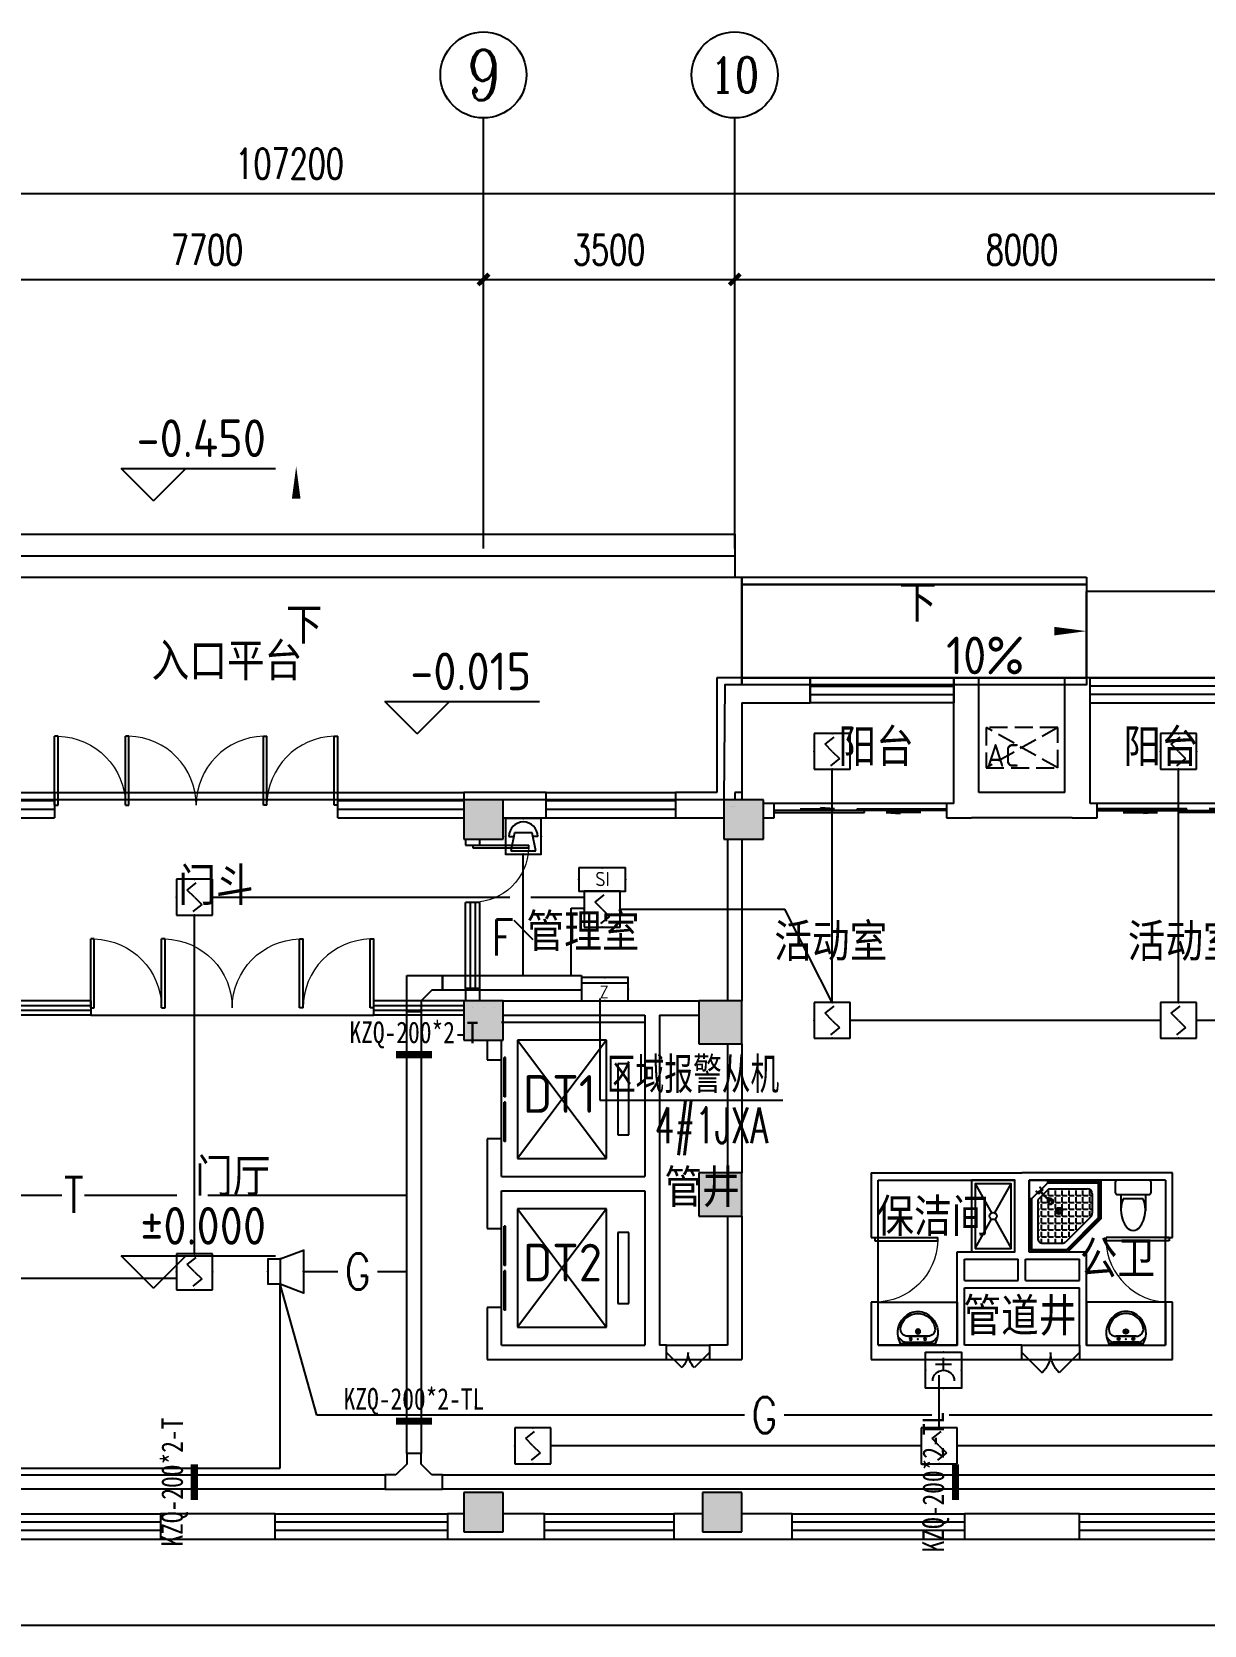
# Model space of a CAD drawing. Extents: x 1725663 to 4653551, y -550461 to 248782.
# Drawn here: x 2336153 to 2352481, y -41388 to -19188 of the extents above; entities that cross this region are included whole.
import ezdxf
from ezdxf.enums import TextEntityAlignment as Align

# ---------------------------------------------------------------- set-up
doc = ezdxf.new("R2010")
doc.units = 0
doc.header["$LTSCALE"] = 1000
doc.linetypes.add('DASH', pattern=[0.35, 0.25, -0.1])
for name, color, linetype in [('0-底图', 7, 'Continuous'), ('A-ANNO-IDEN', 3, 'Continuous'), ('A-ANNO-IDEN-LEVL', 3, 'Continuous'), ('A-ANNO-TXT', 7, 'Continuous'), ('AXIS', 3, 'Continuous'), ('AXIS_TEXT', 7, 'Continuous'), ('CABLETRAY', 4, 'Continuous'), ('CLAYER', 7, 'Continuous'), ('COLUMN', 255, 'Continuous'), ('DIM-消防', 3, 'Continuous'), ('DIM_SYMB', 3, 'Continuous'), ('DOOR_FIRE', 4, 'Continuous'), ('E2-楼梯、坡道', 52, 'Continuous'), ('EQUIP-广播', 3, 'Continuous'), ('EQUIP-消防', 3, 'Continuous'), ('EVTR', 2, 'Continuous'), ('GROUND', 2, 'Continuous'), ('PUB_HATCH', 8, 'Continuous'), ('PUB_TEXT', 7, 'Continuous'), ('WALL', 2, 'Continuous'), ('WINDOW', 4, 'Continuous'), ('WIRE-消防', 1, 'Continuous'), ('WP_F', 1, 'Continuous'), ('抗震支吊架', 2, 'Continuous'), ('洁具', 213, 'Continuous'), ('空调外机', 211, 'Continuous')]:
    doc.layers.add(name, color=color, linetype=linetype)
doc.styles.add('_TCH_AXIS', font='COMPLEX', dxfattribs={"bigfont": 'GBCBIG'})
doc.styles.add('_TCH_DIM', font='SIMPLEX', dxfattribs={"width": 0.8, "height": 5, "bigfont": 'HZTXT'})
doc.styles.add('_TEL_ATTDEF', font='gbenor', dxfattribs={"bigfont": 'gbcbig'})
doc.styles.add('_TEL_DIM', font='SIMPLEX', dxfattribs={"width": 0.8, "height": 3.5, "bigfont": 'HZTXT'})
doc.styles.add('A_DIM_T3', font='SIMPLEX', dxfattribs={"width": 0.7, "bigfont": 'HZ'})
doc.styles.add('COMPLEX', font='COMPLEX')
doc.styles.add('HZ', font='rs.shx', dxfattribs={"width": 0.8, "bigfont": 'hztxt.shx'})
doc.styles.add('kzcad', font='', dxfattribs={"width": 0.8})
doc.styles.get("Standard").update_dxf_attribs({"font": 'geniso.shx', "bigfont": 'hztxt.shx'})
doc.styles.get('kzcad').set_extended_font_data('SimSun')
doc.dimstyles.new('_TCH_ARCH&&150', dxfattribs={"dimtxt": 420, "dimasz": 150, "dimexe": 375, "dimexo": 450, "dimgap": 202.5, "dimtad": 1, "dimdec": 0, "dimzin": 0, "dimdsep": 46, "dimtxsty": 'A_DIM_T3', "dimblk": 'ARCHTICK', "dimcen": 0.09, "dimclrt": 7, "dimazin": 2, "dimtfac": 1, "dimtdec": 0, "dimtix": 1, "dimtmove": 2, "dimatfit": 3, "dimfxl": 150, "dimtolj": 1, "dimtzin": 0, "dimarcsym": 0})

# ---------------------------------------------------------------- blocks, each defined once
blk = doc.blocks.new('$Equip$00002649')
for p, q in [((-0.5, 0.5), (-0.5, -0.5)), ((0.5, 0.5), (-0.5, 0.5)), ((0.5, -0.5), (0.5, 0.5)), ((-0.2, 0.2), (0.05, 0.4)), ((0, 0), (-0.2, 0.2)), ((0, 0), (0.2, -0.2)), ((0.2, -0.2), (-0.05, -0.4)), ((-0.5, -0.5), (0.5, -0.5))]:
    blk.add_line(p, q)
at = {"const_width": 0.02}
blk.add_lwpolyline([(-0.5, 0.5), (0.5, 0.5), (0.5, -0.5), (-0.5, -0.5), (-0.5, 0.5), (0.5, 0.5)], dxfattribs=at)
for p in [(0, 0.5), (-0.5, 0), (0.5, 0), (0, -0.5)]:
    blk.add_point(p)
at = {"color": 7, "flags": 1}
for tag, height, p in [('A', 0.00002, (0, 0)), ('B', 0.4, (0.762, -0.208))]:
    blk.add_attdef(tag, text='', height=height, dxfattribs=at).set_placement(p, align=Align.MIDDLE_CENTER)
blk = doc.blocks.new('$equip$00002769')
for p, q in [((-0.65, 0.65), (-0.65, 0)), ((0.65, 0.65), (-0.65, 0.65)), ((-0.65, 0.5), (0.65, 0.5)), ((0.65, 0), (0.65, 0.65)), ((-0.65, 0), (0.65, 0))]:
    blk.add_line(p, q)
at = {"const_width": 0.04}
blk.add_lwpolyline([(-0.65, 0.65), (0.65, 0.65), (0.65, 0), (-0.65, 0), (-0.65, 0.65), (0.65, 0.65)], dxfattribs=at)
for p in [(0, 0.65), (-0.65, 0.325), (0, 0), (0.65, 0.325)]:
    blk.add_point(p)
at = {"color": 7, "flags": 1}
for tag, height, p in [('B', 0.4, (0.905, 0.246)), ('A', 0.00002, (0, 0))]:
    blk.add_attdef(tag, text='', height=height, dxfattribs=at).set_placement(p, align=Align.MIDDLE_CENTER)
at = {"color": 7}
blk.add_attdef('$TEXT$', text='', height=0.36, dxfattribs=at).set_placement((-0.022, 0.244), align=Align.MIDDLE_CENTER)
blk = doc.blocks.new('$equip$00002656')
for p, q in [((-0.5, 1), (-0.5, 0)), ((0.5, 1), (-0.5, 1)), ((0.5, 0), (0.5, 1)), ((0, 0.5), (0, 0.15)), ((-0.5, 0), (0.5, 0)), ((-0.219, 0.331), (0.222, 0.331))]:
    blk.add_line(p, q)
at = {"const_width": 0.04}
blk.add_lwpolyline([(-0.5, 1), (0.5, 1), (0.5, 0), (-0.5, 0), (-0.5, 1), (0.5, 1)], dxfattribs=at)
blk.add_arc((0, 0.8), 0.3, 180, 0)
for p in [(0, 1), (-0.5, 0.5), (0.5, 0.5), (0, 0)]:
    blk.add_point(p)
at = {"color": 7, "flags": 1}
for tag, height, p in [('B', 0.4, (0.762, 0.292)), ('A', 0.00002, (0, 0))]:
    blk.add_attdef(tag, text='', height=height, dxfattribs=at).set_placement(p, align=Align.MIDDLE_CENTER)
blk = doc.blocks.new('A$C29581A72')
at = {"layer": 'EQUIP-消防', "xscale": 500, "yscale": 500, "zscale": 500}
blk.add_blockref('$equip$00002656', (358, 98), dxfattribs=at)
at = {"style": 'HZ', "flags": 1}
for tag in ['WHAT', 'SPEC', 'UNIT']:
    blk.add_attdef(tag, (375, 0), '', height=0.001, dxfattribs=at)
blk = doc.blocks.new('$equip$00002658')
for p, q in [((0.5, 1), (-0.5, 1)), ((-0.5, 1), (-0.5, 0)), ((0.5, 0), (0.5, 1)), ((-0.4, 0.5), (-0.27, 0.5)), ((-0.25, 0.6), (-0.35, 0.1)), ((0.25, 0.6), (-0.25, 0.6)), ((0.35, 0.1), (0.25, 0.6)), ((0.4, 0.5), (0.27, 0.5)), ((-0.5, 0), (0.5, 0)), ((-0.35, 0.1), (0.35, 0.1))]:
    blk.add_line(p, q)
at = {"const_width": 0.04}
blk.add_lwpolyline([(-0.5, 1), (0.5, 1), (0.5, 0), (-0.5, 0), (-0.5, 1), (0.5, 1)], dxfattribs=at)
blk.add_arc((0, 0.5), 0.4, 0, 180)
for p in [(0, 1), (-0.5, 0.5), (0.5, 0.5), (0, 0)]:
    blk.add_point(p)
at = {"color": 7, "flags": 1}
for tag, height, p in [('B', 0.4, (0.762, 0.292)), ('A', 0.00002, (0, 0))]:
    blk.add_attdef(tag, text='', height=height, dxfattribs=at).set_placement(p, align=Align.MIDDLE_CENTER)
blk = doc.blocks.new('$equip$00002776')
for p, q in [((0.65, 0.65), (-0.65, 0.65)), ((-0.65, 0.65), (-0.65, 0)), ((0.65, 0), (0.65, 0.65)), ((-0.65, 0), (0.65, 0))]:
    blk.add_line(p, q)
at = {"const_width": 0.04}
blk.add_lwpolyline([(-0.65, 0.65), (-0.65, 0), (0.65, 0), (0.65, 0.65), (-0.65, 0.65), (-0.65, 0)], dxfattribs=at)
for p in [(0, 0.65), (-0.65, 0.325), (0, 0), (0.65, 0.325)]:
    blk.add_point(p)
at = {"color": 7}
blk.add_attdef('$TEXT$', text='', height=0.4, dxfattribs=at).set_placement((0.006, 0.343), align=Align.MIDDLE_CENTER)
at = {"color": 7, "flags": 1}
for tag, p in [('B', (0.905, 0.246)), ('A', (0, 0))]:
    blk.add_attdef(tag, text='', height=0.4, dxfattribs=at).set_placement(p, align=Align.MIDDLE_CENTER)
blk = doc.blocks.new('$TelecSys$00000111')
blk.add_line((0.268, 0.268), (-0.268, -0.268))
at = {"color": 7, "style": '_TEL_DIM', "width": 0.8}
blk.add_attdef('N', text='', height=1, dxfattribs=at).set_placement((-0.212, 0.579), align=Align.MIDDLE)
blk = doc.blocks.new('$equip$00002982')
for p, q in [((0.35, 0.35), (1, 0.6)), ((1, 0.6), (1, -0.6)), ((0, 0.35), (0.35, 0.35)), ((0, 0.35), (0, -0.35)), ((0.35, 0.35), (0.35, -0.35)), ((0.35, -0.35), (0, -0.35)), ((1, -0.6), (0.35, -0.35))]:
    blk.add_line(p, q)
at = {"const_width": 0.04}
blk.add_lwpolyline([(0.35, 0.35), (0, 0.35), (0, -0.35), (0.35, -0.35), (1, -0.6), (1, 0.6), (0.35, 0.35), (0, 0.35)], dxfattribs=at)
for p in [(0, 0), (0.35, 0.35), (1, 0), (0.35, -0.35)]:
    blk.add_point(p)
at = {"color": 7, "style": '_TEL_DIM', "flags": 1}
for tag in ['A', 'REMARK']:
    blk.add_attdef(tag, text='', height=0.00002, dxfattribs=at).set_placement((0, 0), align=Align.MIDDLE_CENTER)
blk = doc.blocks.new('$lvtry$00000178')
at = {"color": 0}
for p, q in [((-238, 0), (238, 0)), ((-214, -36), (-272, -91)), ((-180, -23), (180, -23)), ((-142, -105), (140, -105)), ((140, -105), (-142, -105)), ((216, -37), (268, -91))]:
    blk.add_line(p, q, dxfattribs=at)
blk.add_lwpolyline([(-104, -430, 0.224698), (110, -425, 0.348046), (269, -79), (239, 0), (-241, 0), (-271, -79, 0.356844)], format="xyb", close=True, dxfattribs=at)
for centre, radius in [((-100, -65), 16.3), ((1, -172), 31.6), ((100, -65), 16.3)]:
    blk.add_circle(centre, radius, dxfattribs=at)
at = {"color": 0, "lineweight": 13}
blk.add_circle((1, -172), 23, dxfattribs=at)
at = {"color": 0}
for centre, radius, start, end in [((-142, -205), 100, 90, 190.5602), ((-180, -73), 50, 90, 133.181), ((140, -205), 100, 349.4398, 90), ((180, -73), 50, 44.5607, 90), ((-1, -179), 243, 190.5602, 349.4398)]:
    blk.add_arc(centre, radius, start, end, dxfattribs=at)
for p in [(0, -65), (1, -172)]:
    blk.add_point(p, dxfattribs=at)
blk = doc.blocks.new('1F平面-CAD导入_dwg_Drawing4_t3_dwg_$plan$00001613-474159-1F-927810-1F')
at = {"layer": '洁具'}
for p, q in [((-30, 250), (-170, 250)), ((-200, 170), (-430, 170)), ((-260, -140), (-260, 140)), ((-200, -170), (-200, -220)), ((-170, -250), (-30, -250))]:
    blk.add_line(p, q, dxfattribs=at)
for points in [[(-200, 220), (-200, 170), (-200, -170), (-430, -170)], [(0, -220), (0, 220)]]:
    blk.add_lwpolyline(points, dxfattribs=at)
for centre, radius, start, end in [((-170, 220), 30, 90, 180), ((-30, 220), 30, 0, 90), ((-590, 0), 110, 123.4509, 236.5491), ((-413, -227), 398, 67.4505, 126.6381), ((-413, 227), 398, 233.3619, 292.5495), ((-170, -220), 30, 180, 270), ((-30, -220), 30, 270, 0)]:
    blk.add_arc(centre, radius, start, end, dxfattribs=at)
blk = doc.blocks.new('$lvtry$00000169')
at = {"color": 0}
for p, q in [((259, -36), (259, 0)), ((259, -36), (36, -259)), ((276, -120), (120, -276)), ((144, -151), (291, -298)), ((151, -144), (298, -291)), ((183, -213), (205, -213)), ((220, -213), (243, -213)), ((259, -24), (976, -24)), ((259, -36), (964, -36)), ((270, -213), (270, -143)), ((270, -213), (340, -213)), ((276, -120), (808, -120)), ((366, -213), (366, -143)), ((366, -213), (436, -213)), ((462, -213), (462, -143)), ((462, -213), (532, -213)), ((558, -213), (558, -143)), ((558, -213), (628, -213)), ((655, -213), (655, -143)), ((655, -213), (725, -213)), ((751, -213), (751, -143)), ((751, -213), (821, -213)), ((847, -213), (847, -143)), ((847, -213), (880, -213)), ((880, -192), (880, -460)), ((964, -36), (976, -24)), ((964, -36), (964, -525)), ((976, -24), (976, -530)), ((36, -259), (0, -259)), ((24, -259), (24, -976)), ((36, -259), (36, -964)), ((120, -276), (120, -808)), ((120, -309), (147, -309)), ((120, -405), (147, -405)), ((173, -309), (173, -239)), ((173, -309), (243, -309)), ((173, -405), (173, -335)), ((173, -405), (243, -405)), ((173, -501), (173, -431)), ((270, -263), (270, -239)), ((270, -405), (270, -335)), ((270, -405), (340, -405)), ((270, -501), (270, -431)), ((334, -309), (340, -309)), ((366, -309), (366, -239)), ((366, -309), (436, -309)), ((366, -405), (366, -335)), ((366, -405), (379, -405)), ((366, -501), (366, -431)), ((462, -309), (462, -239)), ((462, -309), (532, -309)), ((462, -405), (462, -335)), ((462, -405), (532, -405)), ((462, -501), (462, -431)), ((558, -309), (558, -239)), ((558, -309), (628, -309)), ((558, -405), (558, -335)), ((558, -405), (628, -405)), ((558, -501), (558, -431)), ((655, -309), (655, -239)), ((655, -309), (725, -309)), ((655, -405), (655, -335)), ((655, -405), (725, -405)), ((655, -501), (655, -431)), ((751, -309), (751, -239)), ((751, -309), (821, -309)), ((751, -405), (751, -335)), ((751, -405), (821, -405)), ((751, -501), (751, -431)), ((847, -309), (847, -239)), ((847, -309), (880, -309)), ((847, -405), (847, -335)), ((847, -405), (880, -405)), ((847, -501), (847, -431)), ((120, -501), (147, -501)), ((120, -598), (147, -598)), ((173, -501), (243, -501)), ((173, -598), (173, -528)), ((173, -598), (243, -598)), ((173, -694), (173, -624)), ((270, -501), (340, -501)), ((270, -598), (270, -528)), ((270, -598), (340, -598)), ((270, -694), (270, -624)), ((366, -501), (436, -501)), ((366, -598), (366, -528)), ((366, -598), (436, -598)), ((366, -694), (366, -624)), ((462, -501), (532, -501)), ((462, -598), (462, -528)), ((462, -598), (532, -598)), ((462, -694), (462, -624)), ((859, -511), (511, -859)), ((964, -525), (525, -964)), ((976, -530), (530, -976)), ((558, -501), (628, -501)), ((558, -598), (558, -528)), ((558, -598), (628, -598)), ((558, -694), (558, -624)), ((655, -501), (725, -501)), ((655, -598), (655, -528)), ((655, -598), (725, -598)), ((655, -694), (655, -624)), ((751, -501), (821, -501)), ((751, -598), (751, -528)), ((751, -598), (773, -598)), ((847, -501), (867, -501)), ((964, -525), (976, -530)), ((120, -694), (147, -694)), ((120, -790), (147, -790)), ((173, -694), (243, -694)), ((173, -790), (173, -720)), ((173, -790), (243, -790)), ((173, -878), (173, -816)), ((192, -880), (460, -880)), ((270, -694), (340, -694)), ((270, -790), (270, -720)), ((270, -790), (340, -790)), ((270, -880), (270, -816)), ((366, -694), (436, -694)), ((366, -790), (366, -720)), ((366, -790), (436, -790)), ((366, -880), (366, -816)), ((462, -694), (532, -694)), ((462, -790), (462, -720)), ((462, -790), (532, -790)), ((462, -880), (462, -816)), ((558, -694), (628, -694)), ((558, -790), (558, -720)), ((558, -790), (580, -790)), ((655, -694), (676, -694)), ((36, -964), (24, -976)), ((24, -976), (530, -976)), ((36, -964), (525, -964)), ((525, -964), (530, -976))]:
    blk.add_line(p, q, dxfattribs=at)
blk.add_lwpolyline([(0, 0), (0, -1000), (540, -1000), (1000, -540), (1000, 0)], close=True)
for points in [[(0, 0), (0, -1000)], [(0, 0), (1000, 0)], [(1000, 0), (1000, -540)], [(136, -190), (148, -178), (132, -162), (121, -174)], [(190, -136), (178, -148), (162, -132), (174, -121)], [(1000, -540), (540, -1000)], [(0, -1000), (540, -1000)]]:
    blk.add_lwpolyline(points, close=True, dxfattribs=at)
for radius in [43.8, 31.1]:
    blk.add_circle((416, -428), radius, dxfattribs=at)
for centre, radius, start, end in [((808, -192), 72, 0, 90), ((296, -296), 40.6, 142.583, 128.4197), ((296, -296), 28.6, 145.828, 125.6599), ((808, -460), 72, 315, 0), ((192, -808), 72, 180, 270), ((460, -808), 72, 270, 315)]:
    blk.add_arc(centre, radius, start, end, dxfattribs=at)
for p in [(103, -156, 0), (156, -102, 0), (416, -428, 0)]:
    blk.add_point(p, dxfattribs=at)
blk = doc.blocks.new('A$C70365C93')
at = {"layer": '洁具'}
blk.add_lwpolyline([(-1900, 2300), (-1900, 1700), (-800, 1700), (-800, 2300)], close=True, dxfattribs=at)
blk.add_blockref('$lvtry$00000178', (-1350, 2280), dxfattribs=at)
at = {"layer": '洁具', "rotation": 180}
blk.add_blockref('$lvtry$00000169', (0, 0), dxfattribs=at)
at = {"layer": '洁具', "extrusion": (0, 0, -1), "xscale": -1, "zscale": -1, "rotation": 90}
blk.add_blockref('1F平面-CAD导入_dwg_Drawing4_t3_dwg_$plan$00001613-474159-1F-927810-1F', (1450, 0), dxfattribs=at)
blk = doc.blocks.new('A$Cf5a72a1b')
at = {"layer": '空调外机', "linetype": 'DASH'}
for p, q in [((1000, 563), (0, 0)), ((1000, 0), (0, 563))]:
    blk.add_line(p, q, dxfattribs=at)
blk.add_lwpolyline([(1000, 563), (0, 563), (0, 0), (1000, 0)], close=True, dxfattribs=at)
at = {"layer": 'PUB_TEXT'}
blk.add_text('AC', height=315, dxfattribs=at).set_placement((5, 18))
blk = doc.blocks.new('_ArchTick')
at = {"color": 0, "linetype": 'ByBlock', "const_width": 0.4}
blk.add_lwpolyline([(-0.5, -0.5), (0.5, 0.5)], dxfattribs=at)
blk = doc.blocks.new('*D707')
at = {"layer": 'AXIS', "color": 0, "lineweight": -2, "transparency": 16777216}
for p, q in [((1497007, 55195), (1497007, 60070)), ((1604207, 55195), (1604207, 60070)), ((1497007, 59695), (1604207, 59695))]:
    blk.add_line(p, q, dxfattribs=at)
at = {"layer": 'Defpoints', "color": 0, "transparency": 16777216}
for p in [(1604207, 59695), (1497007, 54745), (1604207, 54745)]:
    blk.add_point(p, dxfattribs=at)
at = {"layer": 'AXIS', "color": 0, "lineweight": -2, "transparency": 16777216, "xscale": 150, "yscale": 150, "zscale": 150, "rotation": 180}
blk.add_blockref('_ArchTick', (1497007, 59695), dxfattribs=at)
at = {"layer": 'AXIS', "color": 0, "lineweight": -2, "transparency": 16777216, "xscale": 150, "yscale": 150, "zscale": 150}
blk.add_blockref('_ArchTick', (1604207, 59695), dxfattribs=at)
at = {"layer": 'AXIS', "color": 7, "transparency": 16777216, "insert": (1550607, 60108), "char_height": 420, "attachment_point": 5, "style": 'A_DIM_T3'}
blk.add_mtext('\\A1;107200', dxfattribs=at)
blk = doc.blocks.new('*D716')
at = {"layer": 'AXIS', "color": 0, "lineweight": -2, "transparency": 16777216}
for p, q in [((1545607, 55195), (1545607, 58870)), ((1553307, 55195), (1553307, 58870)), ((1545607, 58495), (1553307, 58495))]:
    blk.add_line(p, q, dxfattribs=at)
at = {"layer": 'Defpoints', "color": 0, "transparency": 16777216}
for p in [(1553307, 58495), (1545607, 54745), (1553307, 54745)]:
    blk.add_point(p, dxfattribs=at)
at = {"layer": 'AXIS', "color": 0, "lineweight": -2, "transparency": 16777216, "xscale": 150, "yscale": 150, "zscale": 150, "rotation": 180}
blk.add_blockref('_ArchTick', (1545607, 58495), dxfattribs=at)
at = {"layer": 'AXIS', "color": 0, "lineweight": -2, "transparency": 16777216, "xscale": 150, "yscale": 150, "zscale": 150}
blk.add_blockref('_ArchTick', (1553307, 58495), dxfattribs=at)
at = {"layer": 'AXIS', "color": 7, "transparency": 16777216, "insert": (1549457, 58908), "char_height": 420, "attachment_point": 5, "style": 'A_DIM_T3'}
blk.add_mtext('\\A1;7700', dxfattribs=at)
blk = doc.blocks.new('*D717')
at = {"layer": 'AXIS', "color": 0, "lineweight": -2, "transparency": 16777216}
for p, q in [((1553307, 55195), (1553307, 58870)), ((1556807, 55195), (1556807, 58870)), ((1553307, 58495), (1556807, 58495))]:
    blk.add_line(p, q, dxfattribs=at)
at = {"layer": 'Defpoints', "color": 0, "transparency": 16777216}
for p in [(1556807, 58495), (1553307, 54745), (1556807, 54745)]:
    blk.add_point(p, dxfattribs=at)
at = {"layer": 'AXIS', "color": 0, "lineweight": -2, "transparency": 16777216, "xscale": 150, "yscale": 150, "zscale": 150, "rotation": 180}
blk.add_blockref('_ArchTick', (1553307, 58495), dxfattribs=at)
at = {"layer": 'AXIS', "color": 0, "lineweight": -2, "transparency": 16777216, "xscale": 150, "yscale": 150, "zscale": 150}
blk.add_blockref('_ArchTick', (1556807, 58495), dxfattribs=at)
at = {"layer": 'AXIS', "color": 7, "transparency": 16777216, "insert": (1555057, 58908), "char_height": 420, "attachment_point": 5, "style": 'A_DIM_T3'}
blk.add_mtext('\\A1;3500', dxfattribs=at)
blk = doc.blocks.new('*D718')
at = {"layer": 'AXIS', "color": 0, "lineweight": -2, "transparency": 16777216}
for p, q in [((1556807, 55195), (1556807, 58870)), ((1564807, 55195), (1564807, 58870)), ((1556807, 58495), (1564807, 58495))]:
    blk.add_line(p, q, dxfattribs=at)
at = {"layer": 'Defpoints', "color": 0, "transparency": 16777216}
for p in [(1564807, 58495), (1556807, 54745), (1564807, 54745)]:
    blk.add_point(p, dxfattribs=at)
at = {"layer": 'AXIS', "color": 0, "lineweight": -2, "transparency": 16777216, "xscale": 150, "yscale": 150, "zscale": 150, "rotation": 180}
blk.add_blockref('_ArchTick', (1556807, 58495), dxfattribs=at)
at = {"layer": 'AXIS', "color": 0, "lineweight": -2, "transparency": 16777216, "xscale": 150, "yscale": 150, "zscale": 150}
blk.add_blockref('_ArchTick', (1564807, 58495), dxfattribs=at)
at = {"layer": 'AXIS', "color": 7, "transparency": 16777216, "insert": (1560807, 58908), "char_height": 420, "attachment_point": 5, "style": 'A_DIM_T3'}
blk.add_mtext('\\A1;8000', dxfattribs=at)
blk = doc.blocks.new('$WINLIB2D$00000001')
at = {"color": 0}
for points in [[(-0.5, 0.5), (-0.5, -0.5)], [(-0.5, 0.5), (0.5, 0.5)], [(0.5, -0.5), (0.5, 0.5)], [(0.5, 0.1667), (-0.5, 0.1667)], [(0.5, -0.1667), (-0.5, -0.1667)], [(-0.5, -0.5), (0.5, -0.5)]]:
    blk.add_lwpolyline(points, dxfattribs=at)
blk = doc.blocks.new('_AXISO')
blk.add_circle((0, 0), 0.5)
at = {"layer": 'AXIS_TEXT', "style": 'COMPLEX', "width": 1.041667}
blk.add_attdef('A', text='', height=0.56, dxfattribs=at).set_placement((-0.25, -0.28), (0.25, -0.28), align=Align.FIT)
blk = doc.blocks.new('$DorLib2D$00000116')
at = {"color": 0}
for p, q in [((-0.5, 0), (-0.146, 0.354)), ((0.5, 0), (0.146, 0.354))]:
    blk.add_line(p, q, dxfattribs=at)
for centre, start, end in [((-0.5, 0), 0, 45), ((0.5, 0), 135, 180)]:
    blk.add_arc(centre, 0.5, start, end, dxfattribs=at)
blk = doc.blocks.new('$DORLIB2D$00000127')
at = {"color": 0}
for points in [[(-0.533, 0.795), (-0.533, 0.69)], [(-0.033, 0.795), (-0.533, 0.795)], [(-0.033, 0.69), (-0.533, 0.69)], [(-0.033, 0.795), (-0.033, 0.69)], [(0.533, 0.795), (0.033, 0.795)], [(0.033, 0.795), (0.033, 0.69)], [(0.533, 0.69), (0.033, 0.69)], [(0.533, 0.795), (0.533, 0.69)], [(0.5, 0.5), (-0.5, 0.5)]]:
    blk.add_lwpolyline(points, dxfattribs=at)
blk = doc.blocks.new('$DorLib2D$00000001')
for p, q in [((0.45, 0.975), (0.5, 0.975)), ((0.45, 0), (0.45, 0.975)), ((0.5, 0), (0.5, 0.975)), ((0.5, 0), (0.45, 0))]:
    blk.add_line(p, q)
at = {"lineweight": 13}
blk.add_arc((0.475, 0), 0.975, 91.4693, 180, dxfattribs=at)
blk = doc.blocks.new('$DorLib2D$00000131')
at = {"color": 0, "linetype": 'Continuous'}
for p, q in [((0.15, 0.125), (0.2319, 0.1973)), ((0.2319, 0.1973), (0.2319, 0.125)), ((-0.5, 0.125), (-0.5, 0)), ((0.0192, 0.125), (-0.5, 0.125)), ((0.0192, 0), (0.0192, 0.125)), ((0.35, 0.125), (0.15, 0.125)), ((-0.5, 0), (0.0192, 0)), ((-0.024, 0), (0.5, 0)), ((-0.024, -0.125), (-0.024, 0)), ((0.5, 0), (0.5, -0.125)), ((-0.35, -0.125), (-0.15, -0.125)), ((-0.2319, -0.1973), (-0.2319, -0.125)), ((-0.15, -0.125), (-0.2319, -0.1973)), ((0.5, -0.125), (-0.024, -0.125))]:
    blk.add_line(p, q, dxfattribs=at)
blk = doc.blocks.new('$DorLib2D$00000002')
for p, q in [((-0.5, 0), (-0.5, 0.4875)), ((-0.475, 0.4875), (-0.5, 0.4875)), ((-0.475, 0), (-0.475, 0.4875)), ((0.475, 0), (0.475, 0.4875)), ((0.475, 0.4875), (0.5, 0.4875)), ((0.5, 0), (0.5, 0.4875)), ((-0.5, 0), (-0.475, 0)), ((0.5, 0), (0.475, 0))]:
    blk.add_line(p, q)
at = {"lineweight": 13}
for centre, start, end in [((-0.4875, 0), 0, 88.53072), ((0.4875, 0), 91.46928, 180)]:
    blk.add_arc(centre, 0.4875, start, end, dxfattribs=at)
blk = doc.blocks.new('ghj')
at = {"layer": 'PUB_HATCH'}
for points in [[(1553582, 51245.3), (1553032, 51245.3), (1553032, 50695.3), (1553582, 50695.3)], [(1557207, 51245.3), (1556657, 51245.3), (1556657, 50695.3), (1557207, 50695.3)], [(1553582, 48445.3), (1553032, 48445.3), (1553032, 47895.3), (1553582, 47895.3)], [(1556907, 48445.3), (1556307, 48445.3), (1556307, 47845.3), (1556907, 47845.3)], [(1556907, 46045.3), (1556307, 46045.3), (1556307, 45445.3), (1556907, 45445.3)], [(1553582, 41595.3), (1553032, 41595.3), (1553032, 41045.3), (1553582, 41045.3)], [(1556907, 41595.3), (1556357, 41595.3), (1556357, 41045.3), (1556907, 41045.3)]]:
    blk.add_hatch(color=256, dxfattribs=at).paths.add_polyline_path(points)
for p, q in [((1553557, 48145.3), (1555557, 48145.3)), ((1560157, 45895.3), (1560382.7, 45489)), ((1560431.3, 45489), (1560657, 45895.3)), ((1560157, 44995.3), (1560382.7, 45401.6)), ((1560431.3, 45401.6), (1560657, 44995.3))]:
    blk.add_line(p, q)
for points in [[(1560107, 44945.3), (1560707, 44945.3), (1560707, 45945.3), (1560107, 45945.3)], [(1560157, 44995.3), (1560657, 44995.3), (1560657, 45895.3), (1560157, 45895.3)]]:
    blk.add_lwpolyline(points, close=True)
blk.add_circle((1560407, 45445.3), 50)
at = {"layer": 'A-ANNO-IDEN'}
blk.add_lwpolyline([(1556907, 53595.3, 0, 0, 0), (1561707, 53595.3, 0, 120, 0), (1561257, 53595.3, 0, 0, 0)], format="xyseb", dxfattribs=at)
at = {"layer": 'A-ANNO-IDEN-LEVL'}
for p, q in [((1548709, 55413.1), (1548259, 55863.1)), ((1548259, 55863.1), (1550409.9, 55863.1)), ((1548709, 55413.1), (1549159, 55863.1)), ((1552385, 52165.2), (1551935, 52615.2)), ((1551935, 52615.2), (1554085.9, 52615.2)), ((1552385, 52165.2), (1552835, 52615.2)), ((1548709, 44438.8), (1548259, 44888.8)), ((1548259, 44888.8), (1550409.9, 44888.8)), ((1548709, 44438.8), (1549159, 44888.8))]:
    blk.add_line(p, q, dxfattribs=at)
at = {"layer": 'AXIS'}
for p, q in [((1553307, 54745.3), (1553307, 60745.3)), ((1556807, 54745.3), (1556807, 60745.3))]:
    blk.add_line(p, q, dxfattribs=at)
at = {"layer": 'COLUMN'}
for p, q in [((1553582, 51245.3), (1553032, 51245.3)), ((1553032, 51245.3), (1553032, 50695.3)), ((1553582, 50695.3), (1553582, 51245.3)), ((1557207, 51245.3), (1556657, 51245.3)), ((1556657, 51245.3), (1556657, 50695.3)), ((1557207, 50695.3), (1557207, 51245.3)), ((1553032, 50695.3), (1553582, 50695.3)), ((1556657, 50695.3), (1557207, 50695.3)), ((1553582, 48445.3), (1553032, 48445.3)), ((1553032, 48445.3), (1553032, 47895.3)), ((1553582, 47895.3), (1553582, 48445.3)), ((1556907, 48445.3), (1556307, 48445.3)), ((1556307, 48445.3), (1556307, 47845.3)), ((1556907, 47845.3), (1556907, 48445.3)), ((1553032, 47895.3), (1553582, 47895.3)), ((1556307, 47845.3), (1556907, 47845.3)), ((1556907, 46045.3), (1556307, 46045.3)), ((1556307, 46045.3), (1556307, 45445.3)), ((1556907, 45445.3), (1556907, 46045.3)), ((1556307, 45445.3), (1556907, 45445.3)), ((1553582, 41595.3), (1553032, 41595.3)), ((1553032, 41595.3), (1553032, 41045.3)), ((1553582, 41045.3), (1553582, 41595.3)), ((1556907, 41595.3), (1556357, 41595.3)), ((1556357, 41595.3), (1556357, 41045.3)), ((1556907, 41045.3), (1556907, 41595.3)), ((1553032, 41045.3), (1553582, 41045.3)), ((1556357, 41045.3), (1556907, 41045.3))]:
    blk.add_line(p, q, dxfattribs=at)
at = {"layer": 'DIM_SYMB'}
blk.add_lwpolyline([(1550698.6, 54102.7, 0, 0, 0), (1550698.6, 55891, 0, 120, 0), (1550698.6, 55441, 0, 0, 0)], format="xyseb", dxfattribs=at)
at = {"layer": 'DOOR_FIRE'}
for p, q in [((1555857, 43645.3), (1556457, 43645.3)), ((1560807, 43645.3), (1561607, 43645.3)), ((1555857, 43445.3), (1556457, 43445.3)), ((1560807, 43445.3), (1561607, 43445.3))]:
    blk.add_line(p, q, dxfattribs=at)
at = {"layer": 'E2-楼梯、坡道'}
for points in [[(1545207, 54645.3), (1545207, 54945.3), (1556807, 54945.3), (1556807, 54345.3)], [(1545207, 54345.3), (1545207, 54645.3), (1556807, 54645.3), (1556807, 54345.3)]]:
    blk.add_lwpolyline(points, dxfattribs=at)
for points in [[(1545407, 51245.3), (1545407, 52845.3), (1545207, 52845.3), (1545207, 54345.3), (1556907, 54345.3), (1556907, 52845.3), (1556667, 52845.3), (1556657, 51245.3)], [(1561707, 54345.3), (1561707, 54245.3), (1556907, 54245.3), (1556907, 54345.3)], [(1556907, 54245.3), (1561707, 54245.3), (1561707, 52945.3), (1556907, 52945.3)], [(1561707, 52945.3), (1561707, 52845.3), (1556907, 52845.3), (1556907, 52945.3)]]:
    blk.add_lwpolyline(points, close=True, dxfattribs=at)
at = {"layer": 'EVTR'}
for p, q in [((1553782, 47895.3), (1555022, 46245.3)), ((1555022, 47895.3), (1553782, 46245.3)), ((1553782, 47895.3), (1553782, 46245.3)), ((1555022, 47895.3), (1553782, 47895.3)), ((1555022, 46245.3), (1555022, 47895.3)), ((1555177, 47565.3), (1555177, 46575.3)), ((1555332, 47565.3), (1555177, 47565.3)), ((1555332, 46575.3), (1555332, 47565.3)), ((1555177, 46575.3), (1555332, 46575.3)), ((1553782, 46245.3), (1555022, 46245.3)), ((1553782, 45545.3), (1555022, 43895.3)), ((1555022, 45545.3), (1553782, 43895.3)), ((1553782, 45545.3), (1553782, 43895.3)), ((1555022, 45545.3), (1553782, 45545.3)), ((1555022, 43895.3), (1555022, 45545.3)), ((1555177, 45215.3), (1555177, 44225.3)), ((1555332, 45215.3), (1555177, 45215.3)), ((1555332, 44225.3), (1555332, 45215.3)), ((1555177, 44225.3), (1555332, 44225.3)), ((1553782, 43895.3), (1555022, 43895.3))]:
    blk.add_line(p, q, dxfattribs=at)
at = {"layer": 'GROUND'}
for p, q in [((1561707, 52945.3), (1561707, 54145.3)), ((1588449.6, 54145.3), (1561707, 54145.3)), ((1515607, 39745.3), (1589057, 39745.3))]:
    blk.add_line(p, q, dxfattribs=at)
for points in [[(1588449.6, 52945.3), (1561707, 52945.3)], [(1515607, 40945.3), (1589057, 40945.3)]]:
    blk.add_lwpolyline(points, dxfattribs=at)
at = {"layer": 'WALL'}
for p, q in [((1557857, 52945.3), (1556557, 52945.3)), ((1556557, 52945.3), (1556557, 51345.3)), ((1557857, 52595.3), (1557857, 52945.3)), ((1560207, 52945.3), (1559857, 52945.3)), ((1559857, 52945.3), (1559857, 52595.3)), ((1560207, 51345.3), (1560207, 52945.3)), ((1561407, 51345.3), (1561407, 52945.3)), ((1561757, 52945.3), (1561407, 52945.3)), ((1561757, 52595.3), (1561757, 52945.3)), ((1556907, 52595.3), (1557857, 52595.3)), ((1556907, 52595.3), (1556907, 51245.3)), ((1559857, 51195.3), (1559857, 52595.3)), ((1561757, 51195.3), (1561757, 52595.3)), ((1553157, 51345.3), (1553032, 51345.3)), ((1553032, 51345.3), (1553032, 51245.3)), ((1554182, 51345.3), (1553157, 51345.3)), ((1554182, 50995.3), (1554182, 51345.3)), ((1556557, 51345.3), (1555982, 51345.3)), ((1555982, 51345.3), (1555982, 50995.3)), ((1556907, 51345.3), (1556807, 51345.3)), ((1556807, 51345.3), (1556807, 51245.3)), ((1561407, 51345.3), (1560207, 51345.3)), ((1556757, 51145.3), (1556757, 51145.3)), ((1556782, 51145.3), (1556782, 51145.3)), ((1556807, 51145.3), (1556807, 51145.3)), ((1557357, 51195.3), (1557207, 51195.3)), ((1557357, 50995.3), (1557357, 51195.3)), ((1559857, 51195.3), (1559757, 51195.3)), ((1559757, 51195.3), (1559757, 50995.3)), ((1561857, 51195.3), (1561757, 51195.3)), ((1561857, 50995.3), (1561857, 51195.3)), ((1553582, 50995.3), (1554182, 50995.3)), ((1555982, 50995.3), (1556657, 50995.3)), ((1557207, 50995.3), (1557357, 50995.3)), ((1559757, 50995.3), (1560107, 50995.3)), ((1561507, 50995.3), (1560107, 50995.3)), ((1561507, 50995.3), (1561857, 50995.3)), ((1553057, 50695.3), (1553057, 50615.3)), ((1553257, 50615.3), (1553257, 50695.3)), ((1556707, 50695.3), (1556707, 48445.3)), ((1556907, 50695.3), (1556907, 48445.3)), ((1553057, 50615.3), (1553257, 50615.3)), ((1553257, 48615.3), (1553057, 48615.3)), ((1553057, 48615.3), (1553057, 48445.3)), ((1553257, 48445.3), (1553257, 48615.3)), ((1553582, 48445.3), (1555657, 48445.3)), ((1555657, 48445.3), (1556307, 48445.3)), ((1553157, 48345.3), (1553157, 48345.3)), ((1553307, 48345.3), (1553307, 48345.3)), ((1553457, 48345.3), (1553457, 48345.3)), ((1553582, 48245.3), (1555557, 48245.3)), ((1555557, 48245.3), (1555557, 45995.3)), ((1555757, 48245.3), (1556307, 48245.3)), ((1555757, 48245.3), (1555757, 45895.3)), ((1553357, 47895.3), (1553357, 47620.3)), ((1553557, 47620.3), (1553557, 47895.3)), ((1556707, 47845.3), (1556707, 46045.3)), ((1556907, 47845.3), (1556907, 46045.3)), ((1553357, 47620.3), (1553557, 47620.3)), ((1553557, 46520.3), (1553357, 46520.3)), ((1553357, 46520.3), (1553357, 45895.3)), ((1553557, 45995.3), (1553557, 46520.3)), ((1553557, 45995.3), (1555557, 45995.3)), ((1558707, 46045.3), (1560807, 46045.3)), ((1558707, 46045.3), (1558707, 45145.3)), ((1562907, 46045.3), (1560807, 46045.3)), ((1562907, 45145.3), (1562907, 46045.3)), ((1553357, 45895.3), (1553357, 45270.3)), ((1553557, 45270.3), (1553557, 45795.3)), ((1553557, 45795.3), (1555557, 45795.3)), ((1555557, 45795.3), (1555557, 43645.3)), ((1555757, 45895.3), (1555757, 43645.3)), ((1558807, 45945.3), (1560707, 45945.3)), ((1558807, 45145.3), (1558807, 45945.3)), ((1560707, 44945.3), (1560707, 45945.3)), ((1560907, 44945.3), (1560907, 45945.3)), ((1562807, 45945.3), (1560907, 45945.3)), ((1562807, 45945.3), (1562807, 45145.3)), ((1556707, 45445.3), (1556707, 43645.3)), ((1556907, 45445.3), (1556907, 43445.3)), ((1553357, 45270.3), (1553557, 45270.3)), ((1558707, 45145.3), (1558807, 45145.3)), ((1562807, 45145.3), (1562907, 45145.3)), ((1559907, 44945.3), (1560707, 44945.3)), ((1559907, 44445.3), (1559907, 44945.3)), ((1560007, 44845.3), (1560757, 44845.3)), ((1560007, 44545.3), (1560007, 44845.3)), ((1560757, 44545.3), (1560757, 44845.3)), ((1560857, 44845.3), (1561607, 44845.3)), ((1560857, 44545.3), (1560857, 44845.3)), ((1560907, 44945.3), (1561707, 44945.3)), ((1561607, 44545.3), (1561607, 44845.3)), ((1561707, 44445.3), (1561707, 44945.3)), ((1559907, 43645.3), (1559907, 44445.3)), ((1560007, 44545.3), (1560757, 44545.3)), ((1560007, 44445.3), (1560807, 44445.3)), ((1560007, 43645.3), (1560007, 44445.3)), ((1560807, 44445.3), (1561607, 44445.3)), ((1560857, 44545.3), (1561607, 44545.3)), ((1561607, 43645.3), (1561607, 44445.3)), ((1561707, 43645.3), (1561707, 44445.3)), ((1558807, 44245.3), (1558707, 44245.3)), ((1558707, 44245.3), (1558707, 43445.3)), ((1558807, 43645.3), (1558807, 44245.3)), ((1562907, 44245.3), (1562807, 44245.3)), ((1562807, 44245.3), (1562807, 43645.3)), ((1562907, 43445.3), (1562907, 44245.3)), ((1553557, 44170.3), (1553357, 44170.3)), ((1553357, 44170.3), (1553357, 43445.3)), ((1553557, 43645.3), (1553557, 44170.3)), ((1553557, 43645.3), (1555557, 43645.3)), ((1555857, 43645.3), (1555757, 43645.3)), ((1555857, 43445.3), (1555857, 43645.3)), ((1556707, 43645.3), (1556457, 43645.3)), ((1556457, 43645.3), (1556457, 43445.3)), ((1558807, 43645.3), (1559907, 43645.3)), ((1560807, 43645.3), (1560007, 43645.3)), ((1560807, 43445.3), (1560807, 43645.3)), ((1561607, 43645.3), (1561607, 43445.3)), ((1561707, 43645.3), (1562807, 43645.3)), ((1553357, 43445.3), (1555657, 43445.3)), ((1555657, 43445.3), (1555857, 43445.3)), ((1556457, 43445.3), (1556907, 43445.3)), ((1558707, 43445.3), (1559907, 43445.3)), ((1559907, 43445.3), (1560807, 43445.3)), ((1561607, 43445.3), (1561707, 43445.3)), ((1561707, 43445.3), (1562907, 43445.3)), ((1550407, 41295.3), (1548807, 41295.3)), ((1548807, 41295.3), (1548807, 40945.3)), ((1550407, 40945.3), (1550407, 41295.3)), ((1553032, 41295.3), (1552807, 41295.3)), ((1552807, 41295.3), (1552807, 40945.3)), ((1554157, 41295.3), (1553582, 41295.3)), ((1554157, 40945.3), (1554157, 41295.3)), ((1556357, 41295.3), (1555957, 41295.3)), ((1555957, 41295.3), (1555957, 40945.3)), ((1557607, 41295.3), (1556907, 41295.3)), ((1557607, 40945.3), (1557607, 41295.3)), ((1561607, 41295.3), (1560007, 41295.3)), ((1560007, 41295.3), (1560007, 40945.3)), ((1561607, 40945.3), (1561607, 41295.3)), ((1548807, 40945.3), (1550407, 40945.3)), ((1552807, 40945.3), (1553307, 40945.3)), ((1553307, 40945.3), (1554157, 40945.3)), ((1555957, 40945.3), (1556632, 40945.3)), ((1556632, 40945.3), (1557607, 40945.3)), ((1560007, 40945.3), (1561607, 40945.3))]:
    blk.add_line(p, q, dxfattribs=at)
at = {"layer": 'WINDOW'}
for p, q in [((1547334, 51345.3), (1548319.8, 51345.3)), ((1548319.8, 51345.3), (1550291.4, 51345.3)), ((1550291.4, 51345.3), (1551277.2, 51345.3)), ((1559757, 51195.3), (1557357, 51195.3)), ((1564257, 51195.3), (1561857, 51195.3)), ((1547836.7, 48245.3), (1548822.6, 48245.3)), ((1548822.6, 48245.3), (1550794.2, 48245.3)), ((1550794.2, 48245.3), (1551780, 48245.3)), ((1558807, 44245.3), (1558807, 45145.3)), ((1562807, 44245.3), (1562807, 45145.3))]:
    blk.add_line(p, q, dxfattribs=at)
at = {"layer": '洁具'}
blk.add_lwpolyline([(1558807, 43645.3), (1558807, 44245.3), (1559907, 44245.3), (1559907, 43645.3)], close=True, dxfattribs=at)
blk.add_blockref('A$Cf5a72a1b', (1560307.5, 51689.1))
at = {"rotation": 180}
blk.add_blockref('A$C70365C93', (1560907, 45945.3), dxfattribs=at)
at = {"layer": 'AXIS'}
ref = blk.add_blockref('_AXISO', (1553307, 61345.3), dxfattribs=dict(at, xscale=1200, yscale=1200, zscale=1200))
ref.add_attrib('A', '9', dxfattribs={"layer": 'AXIS_TEXT', "height": 698.9, "style": '_TCH_AXIS'}).set_placement((1553074, 60995.8), (1553540, 60995.8), align=Align.FIT)
ref = blk.add_blockref('_AXISO', (1556807, 61345.3), dxfattribs=dict(at, xscale=1200, yscale=1200, zscale=1200))
ref.add_attrib('A', '10', dxfattribs={"layer": 'AXIS_TEXT', "height": 492.67, "style": '_TCH_AXIS'}).set_placement((1556466.8, 61098.9), (1557147.2, 61098.9), align=Align.FIT)
at = {"layer": 'DOOR_FIRE', "zscale": 200}
for p, xscale, yscale in [((1556157, 43545.3), 600, -600), ((1561207, 43545.3), 800, -800)]:
    blk.add_blockref('$DorLib2D$00000116', p, dxfattribs=dict(at, xscale=xscale, yscale=yscale))
at = {"layer": 'WINDOW'}
for name, p, xscale, yscale, zscale, rotation in [('$WINLIB2D$00000001', (1558857, 52770.3), 2000, 350, 2000, 180), ('$WINLIB2D$00000001', (1562757, 52770.3), -2000, 350, -2000, 180), ('$DorLib2D$00000131', (1558557, 51095.3), 2400, -200, 2400, 180), ('$DorLib2D$00000131', (1563057, 51095.3), -2400, -200, -2400, 180), ('$DorLib2D$00000001', (1553157, 50215.3), -800, 800, -800, 270), ('$WINLIB2D$00000001', (1553157, 49215.3), -1200, -200, -1200, 270), ('$DorLib2D$00000001', (1548329.7, 48345.3), -985.8156028368794, 985.8156028368794, -985.8156028368794, 359.9999999999991), ('$DorLib2D$00000002', (1549808.4, 48345.3), -1971.631205673759, 1971.631205673759, -1971.631205673759, 359.9999999999991), ('$WINLIB2D$00000001', (1546959.4, 48345.3), -1754.751773049186, 200, -1754.751773049186, 359.9999999999991), ('$WINLIB2D$00000001', (1552406, 48345.3), -1251.985815603296, 200, -1251.985815603296, 359.9999999999991), ('$DORLIB2D$00000127', (1553457, 47070.3), 1100, 200, 1100, 270), ('$DORLIB2D$00000127', (1553457, 44720.3), 1100, 200, 1100, 270), ('$DorLib2D$00000001', (1558757, 44695.3), 900, -900, 900, 90), ('$DorLib2D$00000001', (1562857, 44695.3), 900, 900, 900, 90)]:
    blk.add_blockref(name, p, dxfattribs=dict(at, xscale=xscale, yscale=yscale, zscale=zscale, rotation=rotation))
for name, p, xscale, yscale, zscale in [('$DorLib2D$00000001', (1547826.9, 51170.3), -985.8156028368794, 985.8156028368794, -985.8156028368794), ('$DorLib2D$00000002', (1549305.6, 51170.3), 1971.631205673759, 1971.631205673759, 1971.631205673759), ('$DorLib2D$00000001', (1550784.3, 51170.3), 985.8156028368794, 985.8156028368794, 985.8156028368794), ('$WINLIB2D$00000001', (1546708, 51170.3), 1251.985815603296, -350, 1251.985815603296), ('$WINLIB2D$00000001', (1552154.6, 51170.3), 1754.751773049186, -350, 1754.751773049186), ('$WINLIB2D$00000001', (1555082, 51170.3), 1800, -350, 1800), ('$DorLib2D$00000001', (1551287.1, 48345.3), 985.8156028368794, 985.8156028368794, 985.8156028368794), ('$WINLIB2D$00000001', (1547607, 41120.3), 2400, -350, 2400), ('$WINLIB2D$00000001', (1551607, 41120.3), 2400, -350, 2400), ('$WINLIB2D$00000001', (1555057, 41120.3), 1800, -350, 1800), ('$WINLIB2D$00000001', (1558807, 41120.3), 2400, -350, 2400), ('$WINLIB2D$00000001', (1562807, 41120.3), 2400, -350, 2400)]:
    blk.add_blockref(name, p, dxfattribs=dict(at, xscale=xscale, yscale=yscale, zscale=zscale))
at = {"layer": '洁具', "xscale": -1, "rotation": 180}
blk.add_blockref('$lvtry$00000178', (1559357.9, 43665.3), dxfattribs=at)
at = {"layer": 'A-ANNO-TXT', "color": 7}
for s, p in [('-0.450', (1548474.5, 56020.6)), ('下', (1559094.1, 53728)), ('10%', (1559751.5, 52994)), ('-0.015', (1552286.7, 52772.7)), ('%%P0.000', (1548527, 45046.3))]:
    blk.add_text(s, height=525, dxfattribs=at).set_placement(p)
at = {"layer": 'CLAYER'}
for s, p in [('管井', (1555827, 45573.4)), ('公卫', (1561612.3, 44586.3)), ('管道井', (1559992.3, 43782.3)), ('管道井', (1559992.3, 43782.3))]:
    blk.add_text(s, height=525, dxfattribs=at).set_placement(p)
at = {"layer": 'PUB_TEXT', "color": 7, "style": '_TCH_DIM'}
blk.add_text('下', height=506.4, dxfattribs=at).set_placement((1550556.2, 53420.2))
at = {"layer": 'PUB_TEXT'}
for s, p in [('入口平台', (1548683.8, 52910.2)), ('阳台', (1558252.3, 51713.4)), ('阳台', (1562219.5, 51713.4)), ('门斗', (1549055, 49779.1)), ('管理室', (1553905.8, 49138.5)), ('活动室', (1557357.5, 48999.2)), ('活动室', (1562281.1, 48999.2)), ('DT1', (1553858, 46884.2)), ('门厅', (1549290.4, 45727.6)), ('保洁间', (1558778.8, 45169)), ('DT2', (1553858, 44534.2))]:
    blk.add_text(s, height=525, dxfattribs=at).set_placement(p)
at = {"layer": 'AXIS'}
for p1, p2, distance, picture, middle in [((1497007, 54745.3), (1604207, 54745.3), 4950, '*D707', (1550607, 60107.8)), ((1545607, 54745.3), (1553307, 54745.3), 3750, '*D716', (1549457, 58907.8)), ((1553307, 54745.3), (1556807, 54745.3), 3750, '*D717', (1555057, 58907.8)), ((1556807, 54745.3), (1564807, 54745.3), 3750, '*D718', (1560807, 58907.8))]:
    dim = blk.add_aligned_dim(p1=p1, p2=p2, distance=distance, dimstyle='_TCH_ARCH&&150', dxfattribs=at)
    dim.commit()
    dim.dimension.update_dxf_attribs({"geometry": picture, "text_midpoint": middle})

msp = doc.modelspace()

# ---------------------------------------------------------------- linework, layer by layer
at = {"layer": 'CABLETRAY'}
for p, q in [((2341374, -32838), (2341374, -32338)), ((2341374, -32338), (2341874, -32338)), ((2341374, -32838), (2341374, -32338)), ((2341374, -32338), (2341874, -32338)), ((2341874, -32538), (2341874, -32338)), ((2341874, -32338), (2343810, -32338)), ((2341874, -32338), (2341874, -32538)), ((2341874, -32538), (2341874, -32338)), ((2341874, -32338), (2343810, -32338)), ((2341874, -32338), (2341874, -32538)), ((2343810, -32338), (2343810, -32538)), ((2343810, -32338), (2343810, -32538)), ((2341724, -32538), (2341574, -32688)), ((2341724, -32538), (2341574, -32688)), ((2341874, -32538), (2341724, -32538)), ((2341874, -32538), (2341724, -32538)), ((2343810, -32538), (2341874, -32538)), ((2343810, -32538), (2341874, -32538)), ((2341574, -32838), (2341374, -32838)), ((2341374, -38995), (2341374, -32838)), ((2341374, -32838), (2341574, -32838)), ((2341574, -32838), (2341374, -32838)), ((2341374, -38995), (2341374, -32838)), ((2341374, -32838), (2341574, -32838)), ((2341574, -32688), (2341574, -32838)), ((2341574, -32688), (2341574, -32838)), ((2341574, -32838), (2341574, -38995)), ((2341574, -32838), (2341574, -38995)), ((2341574, -38995), (2341374, -38995)), ((2341574, -38995), (2341374, -38995)), ((2341374, -38995), (2341374, -39145)), ((2341574, -38995), (2341374, -38995)), ((2341574, -38995), (2341374, -38995)), ((2341374, -38995), (2341374, -39145)), ((2341574, -39145), (2341574, -38995)), ((2341574, -39145), (2341574, -38995)), ((2341374, -39145), (2341224, -39295)), ((2341374, -39145), (2341224, -39295)), ((2341724, -39295), (2341574, -39145)), ((2341724, -39295), (2341574, -39145)), ((2334264, -39295), (2341074, -39295)), ((2334264, -39295), (2341074, -39295)), ((2341074, -39495), (2334264, -39495)), ((2341074, -39495), (2334264, -39495)), ((2341074, -39295), (2341074, -39495)), ((2341224, -39295), (2341074, -39295)), ((2341074, -39295), (2341074, -39495)), ((2341074, -39295), (2341074, -39495)), ((2341224, -39295), (2341074, -39295)), ((2341074, -39295), (2341074, -39495)), ((2341074, -39495), (2341874, -39495)), ((2341074, -39495), (2341874, -39495)), ((2341874, -39295), (2341724, -39295)), ((2341874, -39295), (2341724, -39295)), ((2341874, -39495), (2341874, -39295)), ((2341874, -39495), (2341874, -39295)), ((2341874, -39295), (2381426, -39295)), ((2341874, -39495), (2341874, -39295)), ((2341874, -39495), (2341874, -39295)), ((2341874, -39295), (2381426, -39295)), ((2381426, -39495), (2341874, -39495)), ((2381426, -39495), (2341874, -39495))]:
    msp.add_line(p, q, dxfattribs=at)
at = {"layer": 'DIM-消防'}
for p, q in [((2344065, -32656), (2344065, -34073)), ((2344065, -32656), (2344065, -34073)), ((2344065, -34073), (2346611, -34073)), ((2344065, -34073), (2346611, -34073))]:
    msp.add_line(p, q, dxfattribs=at)
at = {"layer": 'WIRE-消防'}
for p, q in [((2347301, -32711, 4200), (2347301, -29463, 4200)), ((2352123, -32711, 4200), (2352123, -29463, 4200)), ((2342998, -32338), (2342998, -30647)), ((2338668, -31245, 4200), (2342808, -31245, 4200)), ((2343105, -31245, 4200), (2343848, -31245, 4200)), ((2338418, -36214, 4200), (2338418, -31495, 4200)), ((2343666, -32338), (2343666, -31397)), ((2343666, -31397), (2343848, -31397, 4200)), ((2344348, -31413, 4200), (2346643, -31413, 4200)), ((2347301, -32711, 4200), (2346643, -31413, 4200)), ((2351873, -32961, 4200), (2347551, -32961, 4200)), ((2355293, -32961, 4200), (2352373, -32961, 4200)), ((2334968, -35395), (2336570, -35395)), ((2336885, -35395), (2338171, -35395)), ((2338603, -35395), (2341374, -35395)), ((2334992, -36552), (2338168, -36552, 4200)), ((2339938, -36461), (2340415, -36461)), ((2340968, -36461), (2341374, -36461)), ((2339613, -39200), (2339613, -36636)), ((2340124, -38461), (2339613, -36636)), ((2348792, -38638, 4200), (2348792, -37903, 4200)), ((2346080, -38461), (2340124, -38461)), ((2348687, -38461), (2346633, -38461)), ((2352594, -38461), (2348929, -38461)), ((2348542, -38888, 4200), (2343381, -38888, 4200)), ((2352704, -38888, 4200), (2349042, -38888, 4200)), ((2335005, -39200), (2339613, -39200))]:
    msp.add_line(p, q, dxfattribs=at)
at = {"layer": '抗震支吊架', "color": 2, "const_width": 100}
for points in [[(2341224, -33438), (2341724, -33438)], [(2341224, -38545), (2341724, -38545)], [(2338416, -39645), (2338416, -39145)], [(2349018, -39645), (2349018, -39145)]]:
    msp.add_lwpolyline(points, dxfattribs=at)

# ---------------------------------------------------------------- block references
at = {"layer": '0-底图'}
msp.add_blockref('ghj', (789136, -81133), dxfattribs=at)
at = {"layer": 'DIM-消防'}
ref = msp.add_blockref('$TelecSys$00000111', (2342998, -31701), dxfattribs=dict(at, xscale=500, yscale=500, zscale=500, rotation=90))
ref.add_attrib('N', 'F', dxfattribs={"layer": '0', "color": 7, "height": 500, "style": '_TEL_DIM', "width": 0.8}).set_placement((2342708, -31807), align=Align.MIDDLE)
at = {"layer": 'EQUIP-广播', "xscale": 500, "yscale": 500, "zscale": 500}
msp.add_blockref('$equip$00002982', (2339438, -36461), dxfattribs=at)
at = {"layer": 'EQUIP-消防', "xscale": 500, "yscale": 500, "zscale": 500}
for name, p in [('$Equip$00002649', (2347301, -29213, 4200)), ('$Equip$00002649', (2352123, -29213, 4200)), ('$equip$00002658', (2342998, -30647)), ('$Equip$00002649', (2338418, -31245, 4200)), ('$Equip$00002649', (2344098, -31413, 4200)), ('$Equip$00002649', (2347301, -32961, 4200)), ('$Equip$00002649', (2352123, -32961, 4200)), ('$Equip$00002649', (2338418, -36464, 4200)), ('$Equip$00002649', (2343131, -38888, 4200)), ('$Equip$00002649', (2348792, -38888, 4200))]:
    msp.add_blockref(name, p, dxfattribs=at)
msp.add_blockref('$equip$00002776', (2344098, -31163, 4200), dxfattribs=at).add_auto_attribs({'$TEXT$': 'SI'})
at = {"layer": 'EQUIP-消防'}
ref = msp.add_blockref('$equip$00002769', (2344135, -32688), dxfattribs=dict(at, xscale=500, yscale=500, zscale=500))
ref.add_attrib('$TEXT$', 'Z', dxfattribs={"layer": '0', "color": 7, "height": 180, "style": '_TEL_ATTDEF'}).set_placement((2344125, -32566), align=Align.MIDDLE_CENTER)
at = {"layer": 'WP_F', "xscale": -1, "rotation": 180}
msp.add_blockref('A$C29581A72', (2348493, -37488), dxfattribs=at)

# ---------------------------------------------------------------- texts
at = {"layer": 'DIM-消防', "color": 7, "style": '_TEL_DIM'}
for s, width, p in [('区域报警从机', 0.8, (2344162, -33973)), ('区域报警从机', 0.8, (2344162, -33973)), ('4#1JXA', 0.64, (2344831, -34673))]:
    msp.add_text(s, height=500, dxfattribs=dict(at, width=width)).set_placement(p)
at = {"layer": 'DIM-消防', "style": '_TEL_DIM', "width": 0.8}
msp.add_text('T', height=500, rotation=360, dxfattribs=at).set_placement((2336738, -35395), align=Align.MIDDLE_CENTER)
for p in [(2340692, -36461), (2346356, -38461)]:
    msp.add_text('G', height=500, dxfattribs=at).set_placement(p, align=Align.MIDDLE_CENTER)
at = {"layer": '抗震支吊架', "color": 2, "style": 'kzcad', "width": 0.8}
for s, rotation, p in [('KZQ-200*2-T', 359.8854, (2341474, -33278)), ('KZQ-200*2-TL', 359.8854, (2341474, -38385)), ('KZQ-200*2-T', 89.8854, (2338256, -39395)), ('KZQ-200*2-TL', 89.8854, (2348858, -39395))]:
    msp.add_text(s, height=300, rotation=rotation, dxfattribs=at).set_placement(p, align=Align.CENTER)

doc.saveas('drawing.dxf')
